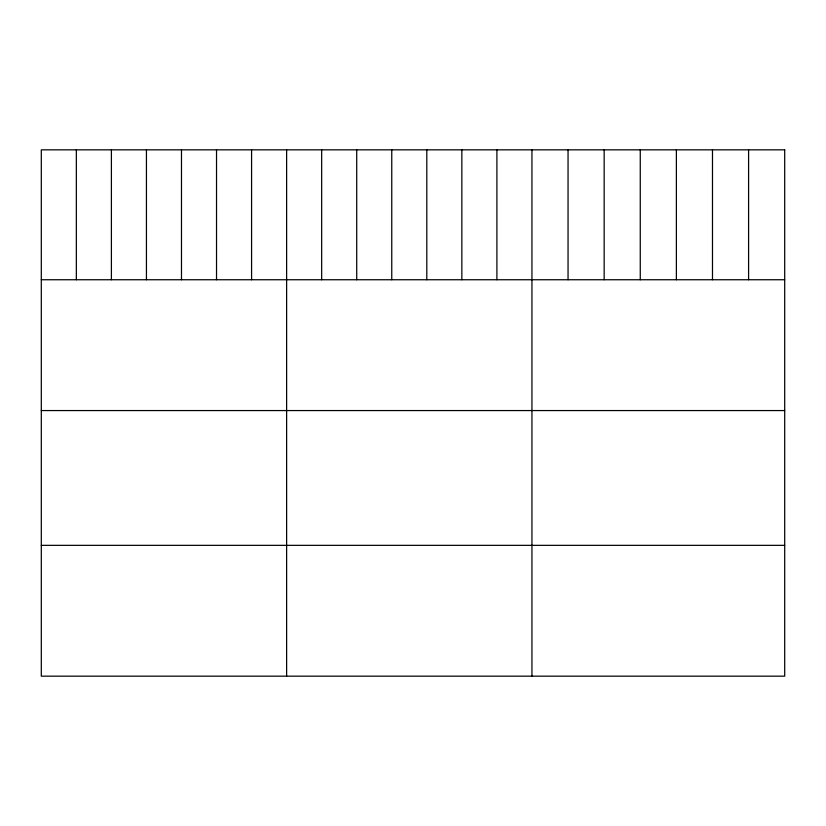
<?xml version="1.0" encoding="UTF-8"?>
<svg xmlns="http://www.w3.org/2000/svg" width="826" height="826" viewBox="0 0 826 826"><rect width="100%" height="100%" fill="white"/><g stroke="black" fill="none" stroke-linecap="round" stroke-linejoin="round"><path stroke-width="1.24" d="M41.3 279.746L784.7 279.746M41.3 410.563L784.7 410.563M41.3 545.346L784.7 545.346M748.593 149.836L748.593 279.746M712.487 149.836L712.487 279.746M676.38 149.836L676.38 279.746M640.264 149.836L640.264 279.746M604.157 149.836L604.157 279.746M568.051 149.836L568.051 279.746M531.944 149.836L531.944 676.164M496.901 149.836L496.901 279.746M461.848 149.836L461.848 279.746M426.805 149.836L426.805 279.746M391.761 149.836L391.761 279.746M356.718 149.836L356.718 279.746M321.665 149.836L321.665 279.746M286.622 149.836L286.622 676.164M251.579 149.836L251.579 279.746M216.526 149.836L216.526 279.746M181.483 149.836L181.483 279.746M146.439 149.836L146.439 279.746M111.396 149.836L111.396 279.746M76.343 149.836L76.343 279.746M784.7 149.836L41.3 149.836L41.3 676.164L784.7 676.164L784.7 149.836"/></g></svg>
